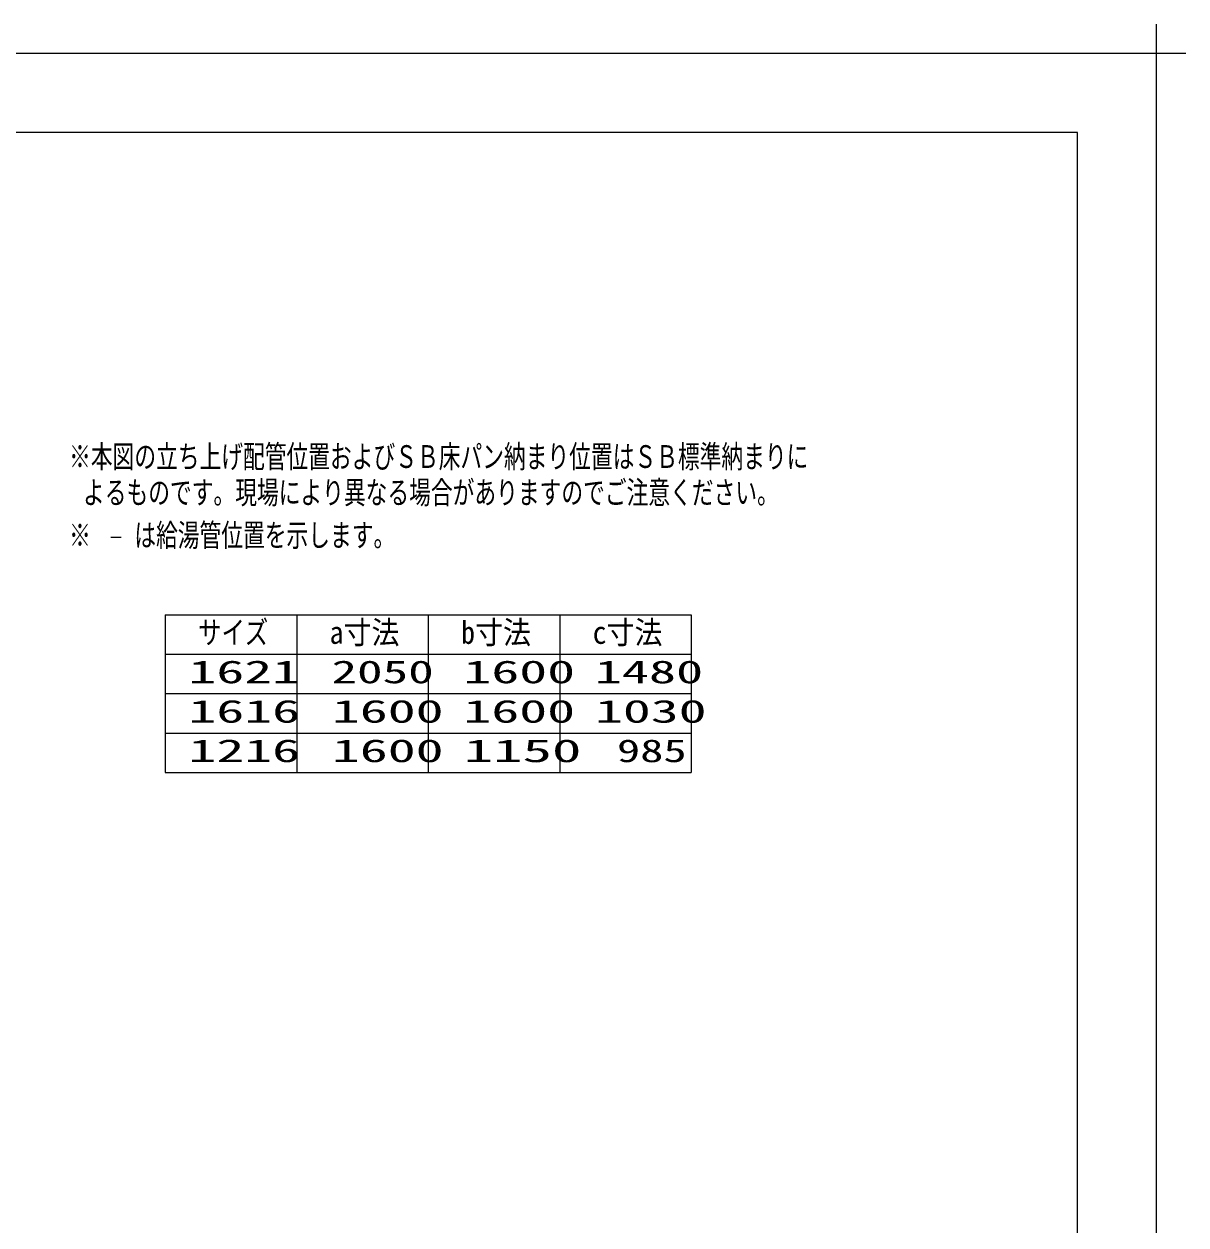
# Model space of a CAD drawing. Units: millimetres on the paper. Extents: x -305 to 305, y -152 to 152.
# Drawn here: x -24.5 to 122.7, y 0 to 152.3 of the extents above; entities that cross this region are included whole.
import ezdxf
from ezdxf.enums import TextEntityAlignment as Align

# ---------------------------------------------------------------- set-up
doc = ezdxf.new("R2010")
doc.units = ezdxf.units.MM
for name, color, linetype, lineweight in [('0-1_RV', 7, 'Continuous', 9), ('0-2_0', 7, 'Continuous', 9), ('0-3_1図面枠', 7, 'Continuous', 9), ('0-4_図面枠', 3, 'Continuous', 9), ('0-5_DEFPOINTS', 7, 'Continuous', 9)]:
    doc.layers.add(name, color=color, linetype=linetype, lineweight=lineweight)
doc.styles.add('ＭＳ ゴシック', font='')
doc.styles.get('ＭＳ ゴシック').set_extended_font_data('MS Gothic')

# ---------------------------------------------------------------- blocks, each defined once
blk = doc.blocks.new('DOTFIL')
at = {"layer": '0-2_0'}
blk.add_line((-0.5, 0), (0.5, 0), dxfattribs=at)
blk = doc.blocks.new('グループ-6')
at = {"layer": '0-3_1図面枠'}
for p, q in [((4200, 2895), (4200, 3045)), ((4275, 2970), (4125, 2970))]:
    blk.add_line(p, q, dxfattribs=at)

msp = doc.modelspace()

# ---------------------------------------------------------------- linework, layer by layer
at = {"layer": '0-1_RV'}
for p, q in [((-6.619, 77.367), (-6.619, 57.367)), ((-6.619, 77.367), (60.047, 77.367)), ((10.047, 77.367), (10.047, 57.367)), ((26.714, 77.367), (26.714, 57.367)), ((43.381, 77.367), (43.381, 57.367)), ((60.047, 77.367), (60.047, 57.367)), ((-6.619, 72.367), (60.047, 72.367)), ((-6.619, 67.367), (60.047, 67.367)), ((-6.619, 62.367), (60.047, 62.367)), ((-6.619, 57.367), (60.047, 57.367))]:
    msp.add_line(p, q, dxfattribs=at)
at = {"layer": '0-4_図面枠'}
msp.add_lwpolyline([(-291.017, -138.498), (108.983, -138.498), (108.983, 138.502), (-291.017, 138.502)], close=True, dxfattribs=at)
at = {"layer": '0-5_DEFPOINTS'}
for p, q in [((118.983, 148.502), (-301.017, 148.502)), ((118.983, -148.498), (118.983, 148.502))]:
    msp.add_line(p, q, dxfattribs=at)

# ---------------------------------------------------------------- block references
at = {"layer": '0-1_RV', "xscale": 1.333333, "yscale": 1.333333}
msp.add_blockref('DOTFIL', (-12.864, 87.214), dxfattribs=at)
at = {"layer": '0-3_1図面枠', "xscale": 0.05, "yscale": 0.05}
msp.add_blockref('グループ-6', (-91.017, 0.002), dxfattribs=at)
msp.add_blockref('グループ-6', (-91.017, 0.002), dxfattribs=at)

# ---------------------------------------------------------------- texts
at = {"layer": '0-1_RV', "style": 'ＭＳ ゴシック'}
for s, height, width, p in [('※本図の立ち上げ配管位置およびＳＢ床パン納まり位置はＳＢ標準納まりに', 2.886, 0.7, (-18.81, 95.108)), (' よるものです。現場により異なる場合がありますのでご注意ください。', 2.886, 0.7, (-18.421, 90.555)), ('※\u3000\u3000は給湯管位置を示します。', 2.886, 0.7, (-18.81, 85.142)), ('サイズ', 2.889, 0.75, (-2.441, 72.812)), ('a寸法', 2.886, 0.9, (14.205, 72.812)), ('b寸法', 2.886, 0.9, (30.872, 72.812)), ('c寸法', 2.886, 0.9, (47.539, 72.812)), ('1621', 2.889, 1.8, (-3.686, 67.812)), ('2050', 2.886, 1.65, (14.444, 67.812)), ('1600', 2.889, 1.8, (31.165, 67.812)), ('1480', 2.886, 1.75, (47.803, 67.812)), ('1616', 2.889, 1.8, (-3.686, 62.812)), ('1600', 2.889, 1.8, (14.499, 62.812)), ('1600', 2.889, 1.8, (31.165, 62.812)), ('1030', 2.889, 1.8, (47.832, 62.812)), ('1216', 2.889, 1.8, (-3.686, 57.812)), ('1600', 2.889, 1.8, (14.499, 57.812)), ('1150', 2.886, 1.9, (31.197, 57.812)), ('985', 2.886, 1.5, (50.621, 57.812))]:
    msp.add_text(s, height=height, dxfattribs=dict(at, width=width)).set_placement(p, align=Align.BOTTOM_LEFT)

doc.saveas('drawing.dxf')
